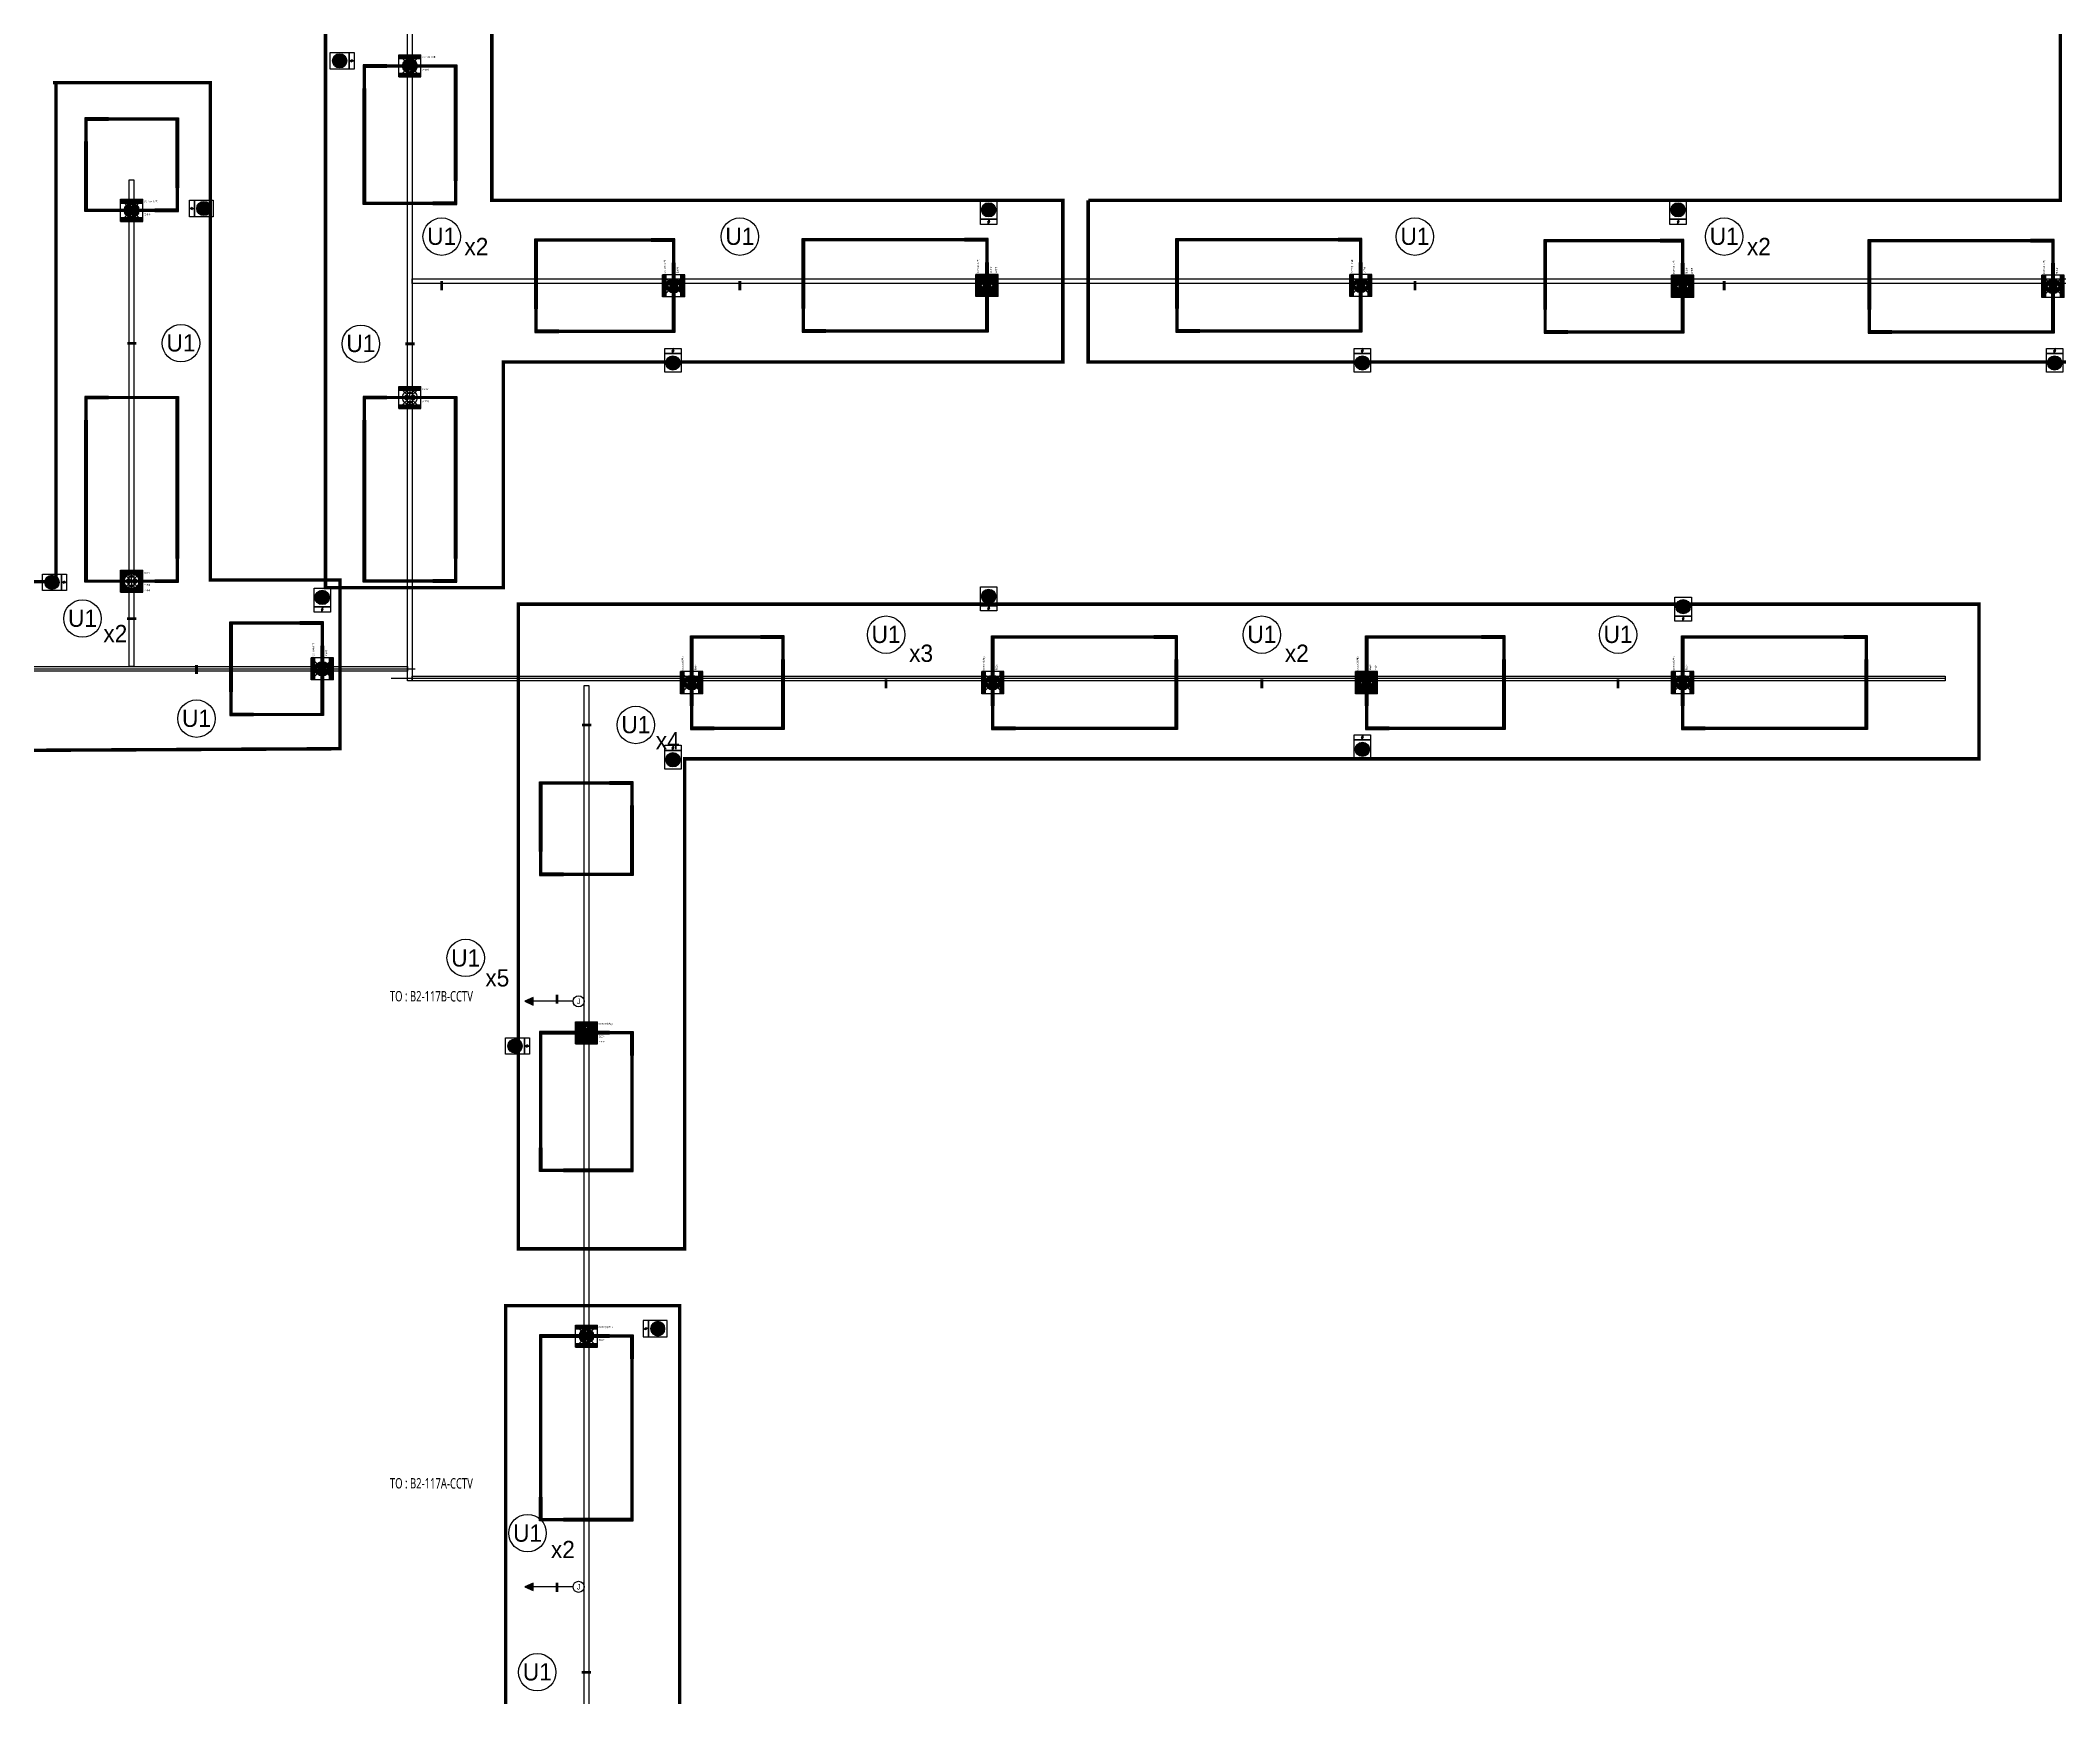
# Model space of a CAD drawing. Header units: millimetres. Extents: x 836025 to 1108898, y 78775 to 372820.
# Drawn here: x 947864 to 1035373, y 227966 to 299791 of the extents above; entities that cross this region are included whole.
import ezdxf
from ezdxf.enums import TextEntityAlignment as Align

# ---------------------------------------------------------------- set-up
doc = ezdxf.new("R2010")
doc.units = ezdxf.units.MM
doc.header["$LTSCALE"] = 250
for name, pattern in [('CENTER', [2, 1.25, -0.25, 0.25, -0.25]), ('LINE1', [3, 2.5, -0.5]), ('지하층_기둥$1$CEN', [62, 60, -1, 0, -1])]:
    doc.linetypes.add(name, pattern=pattern)
for name, color, linetype in [('25.05.07(전등 및 멀티 수정)', 8, 'Continuous'), ('A-CEN', 1, '지하층_기둥$1$CEN'), ('HA-CCTV', 2, 'Continuous'), ('HA-스피커 반경', 7, 'LINE1'), ('HA-조명기구', 7, 'Continuous'), ('HA-통합모듈', 7, 'Continuous'), ('LU-UTP wire', 3, 'Continuous'), ('LU-UTP 방향', 1, 'Continuous'), ('LU-UTP케이블', 1, 'Continuous'), ('LU-광케이블', 1, 'Continuous'), ('LU-귀로 방향', 3, 'Continuous'), ('LU-귀로Text', 3, 'Continuous'), ('LU-무선비상벨', 1, 'Continuous'), ('LU-정션박스', 3, 'Continuous'), ('라인구분', 7, 'CENTER'), ('전등레이스웨이', 1, 'Continuous')]:
    doc.layers.add(name, color=color, linetype=linetype)
doc.layers.add('HA-지시선', color=8, linetype='Continuous', plot=False)
doc.layers.get('HA-스피커 반경').off()
doc.styles.add('MtX_굴림', font='Gulim.ttf')
doc.styles.add('N', font='Gulim.ttf')
doc.styles.add('돋움', font='Dotum.ttf')
doc.styles.add('맑은고딕', font='malgun.ttf')

# ---------------------------------------------------------------- blocks, each defined once
blk = doc.blocks.new('HA-무선비상벨')
at = {"layer": 'LU-무선비상벨'}
h = blk.add_hatch(color=1, dxfattribs=at)
h.dxf.hatch_style = 1
h.paths.add_polyline_path([(308.9794335750189, 0, 1), (-308.9794335750189, 0, 1)])
h = blk.add_hatch(color=1, dxfattribs=at)
h.dxf.hatch_style = 1
h.paths.add_polyline_path([(1.999784326762886, 530.6725322011916), (33.47947340675456, 632.1612430352542), (-46.46824492044105, 509.4334629292716), (-2.352587077621137, 509.4334629292716), (-33.83227615774377, 407.9447520952379), (46.1154421695828, 530.6725322011916)])
at = {"layer": 'LU-무선비상벨', "color": 1}
for p, q in [((33.47947340675455, 632.1612430352542), (-46.46824492044106, 509.4334629292716)), ((-46.46824492044106, 509.4334629292716), (46.11544216958281, 530.6725322011916)), ((-2.352587077621137, 509.4334629292716), (-46.46824492044106, 509.4334629292716)), ((-33.83227615774377, 407.944752095238), (46.11544216958281, 530.6725322011916)), ((-33.83227615774377, 407.944752095238), (-2.352587077621137, 509.4334629292716)), ((33.47947340675455, 632.1612430352542), (1.999784326762892, 530.6725322011916)), ((46.11544216958281, 530.6725322011916), (1.999784326762892, 530.6725322011916))]:
    blk.add_line(p, q, dxfattribs=at)
for points in [[(355.6157781801762, 407.6528465332053), (-354.3157665533217, 407.6529719373793), (-354.3539199007577, 631.2859025613245), (355.6157781798538, 631.2859025616489)], [(-354.3157665533217, 407.6529719373793), (355.6157781801761, 407.6528465332053), (355.5931681059334, -407.6529719373284), (-354.3538811140129, -407.652971937314)]]:
    blk.add_lwpolyline(points, close=True, dxfattribs=at)
blk.add_circle((0, 0), 308.9794335750189, dxfattribs=at)
blk = doc.blocks.new('HA-조명기구(코너1000)')
at = {"layer": 'HA-조명기구'}
h = blk.add_hatch(color=81, dxfattribs=at)
h.dxf.hatch_style = 1
h.paths.add_polyline_path([(-995, -35), (-35, -35), (-35, -995), (-5, -995), (-5, -5), (-995, -5)])
at = {"layer": 'HA-조명기구', "color": 81}
blk.add_lwpolyline([(-1000, 0), (-1000, -40), (-40, -40), (-40, -1000), (0, -1000), (0, 0), (-1000, 0)], dxfattribs=at)
at = {"layer": 'HA-조명기구', "color": 3}
blk.add_lwpolyline([(-995, -5), (-995, -35), (-35, -35), (-35, -995), (-5, -995), (-5, -5)], close=True, dxfattribs=at)
at = {"layer": 'HA-지시선'}
for p, q in [((-40, -40), (0, 0)), ((-20, -20), (-1000, -20)), ((-20, -20), (-20, -1000))]:
    blk.add_line(p, q, dxfattribs=at)
at = {"layer": 'HA-지시선', "color": 30}
blk.add_lwpolyline([(-1000, 30), (-1000, -70), (-70, -70), (-70, -1000), (30, -1000), (30, 30)], close=True, dxfattribs=at)
blk = doc.blocks.new('HA-조명기구(직2000)')
at = {"layer": 'HA-조명기구'}
h = blk.add_hatch(color=81, dxfattribs=at)
h.dxf.hatch_style = 1
h.paths.add_polyline_path([(5, -1995), (35, -1995), (35, -5.000000000000227), (5, -5.000000000000227)])
h = blk.add_hatch(color=81, dxfattribs=at)
h.dxf.hatch_style = 1
h.paths.add_polyline_path([(5, -1995), (35, -1995), (35, -5.000000000000227), (5, -5.000000000000227)])
at = {"layer": 'HA-조명기구', "color": 81}
blk.add_lwpolyline([(0, -2.274e-13), (40, -2.274e-13), (40, -2000), (0, -2000), (0, 0)], dxfattribs=at)
blk.add_lwpolyline([(5, -5.000000000000227), (35, -5.000000000000227), (35, -1995), (5, -1995)], close=True, dxfattribs=at)
at = {"layer": 'HA-지시선'}
blk.add_line((20, -2.274e-13), (20, -2000), dxfattribs=at)
at = {"layer": 'HA-지시선', "color": 4}
blk.add_lwpolyline([(-30, -2.274e-13), (70, -2.274e-13), (70, -2000), (-30, -2000)], close=True, dxfattribs=at)
blk = doc.blocks.new('HA-통합모듈-만공차')
at = {"layer": 'HA-통합모듈'}
h = blk.add_hatch(color=81, dxfattribs=at)
h.dxf.hatch_style = 1
h.paths.add_polyline_path([(-480, 348.9990561063168), (480, 348.9990561063168), (480, 480), (-480, 480)])
h.paths.add_polyline_path([(-480, -480), (480, -480), (480, -348.9990561063168), (-480, -348.9990561063168)])
at = {"layer": 'HA-지시선', "color": 5}
for p, q in [((-480, -480), (-480, 480)), ((-480, 480), (480, 480)), ((-480, 317.0019287569449), (480, 317.0019287569449)), ((480, -480), (480, 480)), ((-480, -317.0019287569449), (480, -317.0019287569449)), ((-480, -480), (480, -480))]:
    blk.add_line(p, q, dxfattribs=at)
at = {"layer": 'HA-지시선', "color": 251, "true_color": 0x636466}
for p, q in [((-480, 480), (480, -480)), ((-480, -480), (480, 480))]:
    blk.add_line(p, q, dxfattribs=at)
at = {"layer": 'HA-지시선', "color": 5}
blk.add_circle((0, 0), 317.0019287569449, dxfattribs=at)
at = {"layer": 'HA-통합모듈', "color": 5}
for p, q in [((-480, 348.9990561063168), (480, 348.9990561063168)), ((-480, -348.9990561063168), (480, -348.9990561063168))]:
    blk.add_line(p, q, dxfattribs=at)
at = {"layer": 'HA-지시선', "color": 7, "style": 'MtX_굴림'}
blk.add_text('만공차', height=70, dxfattribs=at).set_placement((542.0131572677392, -205.1311444948221))
blk = doc.blocks.new('HA-통합모듈-CCTV(비상벨연동)')
at = {"layer": 'HA-통합모듈'}
h = blk.add_hatch(color=10, dxfattribs=at)
h.dxf.hatch_style = 1
h.paths.add_polyline_path([(317.0019287569449, 0, 0.9999999999999998), (-317.0019287569449, 3.88e-14, 0.9999999999999998)])
h.paths.add_polyline_path([(-270, 0), (-170, -100), (-170, 0), (0, 0), (0, -170), (-100, -170), (0, -270), (100, -170), (0, -170), (0, 0), (170, 0), (170, -100), (270, 0), (170, 100), (170, 0), (0, 0), (0, 170), (100, 170), (-2.488462221110239, 267.5115377788898), (-99.99999999999996, 170), (0, 170), (0, 0), (-170, 0), (-170, 100)], flags=16)
at = {"layer": 'HA-지시선', "color": 251, "true_color": 0x636466}
for p, q in [((-480, 480), (480, -480)), ((-480, -480), (480, 480))]:
    blk.add_line(p, q, dxfattribs=at)
at = {"layer": 'HA-통합모듈', "color": 5}
for p, q in [((-480, -480), (-480, 480)), ((-480, 480), (480, 480)), ((-480, 348.9990561063168), (480, 348.9990561063168)), ((-480, 317.0019287569449), (480, 317.0019287569449)), ((-170, 100), (-270, 0)), ((-270, 0), (-170, -100)), ((-170, 100), (-170, -100)), ((0, 0), (-170, 0)), ((-100, 170), (-2.488462221110239, 267.5115377788898)), ((100, 170), (-100, 170)), ((-2.488462221110239, 267.5115377788898), (100, 170)), ((0, 0), (0, 170)), ((0, 0), (0, -170)), ((0, 0), (170, 0)), ((170, -100), (170, 100)), ((170, 100), (270, 0)), ((270, 0), (170, -100)), ((480, -480), (480, 480)), ((-480, -317.0019287569449), (480, -317.0019287569449)), ((-480, -348.9990561063168), (480, -348.9990561063168)), ((-480, -480), (480, -480)), ((-100, -170), (100, -170)), ((0, -270), (-100, -170)), ((100, -170), (0, -270))]:
    blk.add_line(p, q, dxfattribs=at)
blk.add_circle((0, 0), 317.0019287569449, dxfattribs=at)
at = {"layer": 'HA-통합모듈', "style": '돋움'}
blk.add_text('CCTV(비상벨)', height=70, dxfattribs=at).set_placement((529.5775864368698, 349.81515813822))
blk = doc.blocks.new('HA-통합모듈-CCTV')
h = blk.add_hatch(color=81)
h.dxf.hatch_style = 1
h.paths.add_polyline_path([(-270, 0), (-170, 100), (-170, -100)])
h.paths.add_polyline_path([(-99.99999999999996, 170), (100, 170), (-2.488462221110239, 267.5115377788898)])
h.paths.add_polyline_path([(170, -100), (270, 0), (170, 100)])
h.paths.add_polyline_path([(-100, -170), (100, -170), (0, -270)])
at = {"layer": 'HA-지시선', "color": 251, "true_color": 0x636466}
for p, q in [((-480, 480), (480, -480)), ((-480, -480), (480, 480))]:
    blk.add_line(p, q, dxfattribs=at)
at = {"layer": 'HA-통합모듈', "color": 5}
for p, q in [((-480, -480), (-480, 480)), ((-480, 480), (480, 480)), ((-480, 348.9990561063168), (480, 348.9990561063168)), ((-170, 100), (-270, 0)), ((-270, 0), (-170, -100)), ((-170, 100), (-170, -100)), ((0, 0), (-170, 0)), ((-100, 170), (-2.488462221110239, 267.5115377788898)), ((100, 170), (-100, 170)), ((-2.488462221110239, 267.5115377788898), (100, 170)), ((0, 0), (0, 170)), ((0, 0), (0, -170)), ((0, 0), (170, 0)), ((170, -100), (170, 100)), ((170, 100), (270, 0)), ((270, 0), (170, -100)), ((480, -480), (480, 480)), ((-480, -348.9990561063168), (480, -348.9990561063168)), ((-480, -480), (480, -480)), ((-100, -170), (100, -170)), ((0, -270), (-100, -170)), ((100, -170), (0, -270))]:
    blk.add_line(p, q, dxfattribs=at)
blk.add_circle((0, 0), 317.0019287569449, dxfattribs=at)
at = {"layer": 'HA-통합모듈', "color": 7, "style": '돋움'}
blk.add_text('CCTV', height=70, dxfattribs=at).set_placement((536.1448021283567, 329.5737399110743))
blk = doc.blocks.new('HA-통합모듈-스피커')
at = {"layer": 'HA-통합모듈'}
h = blk.add_hatch(color=210, dxfattribs=at)
h.dxf.hatch_style = 1
h.paths.add_polyline_path([(-480, -317.0019287569449), (-480, 317.0019287569449), (1.94e-14, 317.0019287569449, 0.9999999999999998), (0, -317.0019287569449)])
h.paths.add_polyline_path([(-5.82e-14, -317.0019287569449, 0.9999999999999998), (0, 317.0019287569449), (480, 317.0019287569449), (479.9999999999998, -317.0019287569449)])
at = {"layer": 'HA-지시선', "color": 5}
for p, q in [((-480, -480), (-480, 480)), ((-480, 480), (480, 480)), ((-480, 348.9990561063168), (480, 348.9990561063168)), ((-480, 317.0019287569449), (480, 317.0019287569449)), ((479.9999999999998, -480), (480, 480)), ((-480, -317.0019287569449), (480, -317.0019287569449)), ((-480, -348.9990561063168), (480, -348.9990561063168)), ((-480, -480), (479.9999999999998, -480))]:
    blk.add_line(p, q, dxfattribs=at)
at = {"layer": 'HA-지시선', "color": 251, "true_color": 0x636466}
for p, q in [((-480, 480), (479.9999999999998, -480)), ((-480, -480), (480, 480))]:
    blk.add_line(p, q, dxfattribs=at)
at = {"layer": 'HA-지시선', "color": 5}
blk.add_circle((0, 0), 317.0019287569449, dxfattribs=at)
at = {"layer": 'HA-조명기구', "style": '돋움'}
blk.add_text('스피커', height=70, dxfattribs=at).set_placement((538.0066568639799, -434.0662972018639))
blk = doc.blocks.new('zw$9B82')
at = {"layer": 'HA-스피커 반경', "color": 6}
blk.add_blockref('HA-통합모듈-스피커', (0, 0), dxfattribs=at)
blk = doc.blocks.new('LU-Jumper')
at = {"layer": 'LU-정션박스', "color": 2}
blk.add_circle((0, 0), 0.5, dxfattribs=at)
blk.add_circle((0, 0), 0.5, dxfattribs=at)
at = {"layer": 'LU-정션박스', "color": 1, "style": 'N'}
blk.add_text('J', height=0.5, dxfattribs=at).set_placement((0, 0), align=Align.MIDDLE)
blk = doc.blocks.new('LU-귀로방향')
at = {"layer": 'LU-귀로 방향', "color": 2}
blk.add_lwpolyline([(0.7954277986427769, -0.35), (0.7954277986427769, 0.35), (0, 0)], close=True, dxfattribs=at)
at = {"layer": 'LU-귀로 방향', "color": 10}
blk.add_solid([(0.0280588365450967, 9.31323e-11), (0.7837152452557348, 0.3325000000931322), (0.7837152452557348, -0.3324999999068678)], dxfattribs=at)

msp = doc.modelspace()

# ---------------------------------------------------------------- linework, layer by layer
at = {"layer": '25.05.07(전등 및 멀티 수정)'}
for p, q in [((919434.8801908168, 272554.9764986932), (964099.8076847409, 272554.9764986932)), ((1030414.481916189, 272130.4645914005, -1.34833792e-08), (963065.6869962225, 272130.4645914005, -1.34833792e-08))]:
    msp.add_line(p, q, dxfattribs=at)
at = {"layer": 'LU-UTP wire'}
for p, q in [((970947.3893331161, 258143.6793277611, -2.6966716e-08), (968854.040816663, 258143.8335913753, -2.6966716e-08)), ((970947.3893331161, 232767.478529951, -2.6966716e-08), (968854.040816663, 232767.6327935652, -2.6966716e-08))]:
    msp.add_line(p, q, dxfattribs=at)
at = {"layer": 'LU-UTP 방향'}
for points, elevation in [([(971187.7418628728, 258383.3262794213, 0, 0, 0), (971187.7418628728, 258383.3262794213, 0, 0, 0), (971187.7418628728, 259195.7439727197, 119.9999999999999, 0, 0), (971187.7418628728, 259595.7439727271, 0, 0, 0)], -2.69666947e-08), ([(971457.4952664712, 257903.3267980041, 0, 0, 0), (971457.4952664712, 257903.3267980041, 0, 0, 0), (971457.4952664712, 257090.9091047058, 119.9999999999999, 0, 0), (971457.4952664712, 256690.9091046984, 0, 0, 0)], 1.016699557e-07), ([(971187.7418628728, 232527.126000194, 0, 0, 0), (971187.7418628728, 232527.126000194, 0, 0, 0), (971187.7418628728, 231714.7083068957, 119.9999999999999, 0, 0), (971187.7418628728, 231314.7083068883, 0, 0, 0)], -2.69666947e-08)]:
    msp.add_lwpolyline(points, format="xyseb", dxfattribs=dict(at, elevation=elevation))
at = {"layer": 'LU-UTP케이블', "color": 1}
for centre in [(965254.8605336249, 291286.0296694895, 1.016699659e-07), (978178.0701692664, 291286.0296694895, 1.016699659e-07), (1007432.57068584, 291286.0296694895, 1.016699659e-07), (1020835.166678833, 291286.0296694895, 1.016699659e-07), (953957.3839553334, 286665.8630730629, 1.016699659e-07), (961752.3132869379, 286640.8817491164, 1.016699659e-07), (949688.3992150818, 274731.732631092, 1.016699344e-07), (984514.7939889729, 274032.3772945325, 1.016699659e-07), (1000798.531314148, 274032.3772945325, 1.016699659e-07), (1016236.944877464, 274032.3772945334, 1.016699659e-07), (954628.6723545566, 270395.9568874596, 6.12198707e-08), (973669.5207977394, 270121.0833579186), (966296.4150397389, 260024.0151160174, -2.69666845e-08), (968976.7705996718, 235095.3484954356, -2.69666845e-08), (969397.356136603, 229066.222228318, -2.69666633e-08)]:
    msp.add_circle(centre, 811.2480177318008, dxfattribs=at)
at = {"layer": 'LU-광케이블', "color": 1}
for points, elevation in [([(965254.8605336249, 290474.7816517565, 0, 0, 0), (965254.8605336249, 289356.971494897, 120, 120, 0), (965254.8605336249, 288956.9714948971, 0, 0, 0)], 1.016699344e-07), ([(978178.0701692664, 290474.7816517565, 0, 0, 0), (978178.0701692664, 289356.971494897, 120, 120, 0), (978178.0701692664, 288956.9714948971, 0, 0, 0)], 1.016699344e-07), ([(1007432.57068584, 290474.7816517565, 0, 0, 0), (1007432.57068584, 289356.971494897, 120, 120, 0), (1007432.57068584, 288956.9714948971, 0, 0, 0)], 1.016699344e-07), ([(1020835.166678833, 290474.7816517565, 0, 0, 0), (1020835.166678833, 289356.971494897, 120, 120, 0), (1020835.166678833, 288956.9714948971, 0, 0, 0)], 1.016699344e-07), ([(953146.1359376014, 286665.8630730638, 0, 0, 0), (952028.3257807419, 286665.8630730638, 120, 120, 0), (951628.3257807419, 286665.8630730638, 0, 0, 0)], 1.016699344e-07), ([(962563.5613046698, 286640.8817491173, 0, 0, 0), (963681.3714615293, 286640.8817491173, 120, 120, 0), (964081.3714615294, 286640.8817491173, 0, 0, 0)], 1.016699344e-07), ([(950499.6472328136, 274731.732631092, 0, 0, 0), (951617.4573896732, 274731.732631092, 120, 120, 0), (952017.4573896733, 274731.732631092, 0, 0, 0)], 1.016699344e-07), ([(984514.7939889766, 273221.1292767991, 0, 0, 0), (984514.7939889766, 272103.3191199396, 120, 120, 0), (984514.7939889766, 271703.3191199396, 0, 0, 0)], 1.016699344e-07), ([(1000798.531314152, 273221.1292767991, 0, 0, 0), (1000798.531314152, 272103.3191199396, 120, 120, 0), (1000798.531314152, 271703.3191199396, 0, 0, 0)], 1.016699344e-07), ([(1016236.944877468, 273221.1292768, 0, 0, 0), (1016236.944877468, 272103.3191199405, 120, 120, 0), (1016236.944877468, 271703.3191199405, 0, 0, 0)], 1.016699344e-07), ([(954628.6723545566, 271207.2049051924, 0, 0, 0), (954628.6723545566, 272325.0150620519, 120, 120, 0), (954628.6723545566, 272725.0150620518, 0, 0, 0)], 6.12198392e-08), ([(967107.663057471, 260024.0151160174, 0, 0, 0), (970253.7036460286, 260024.0151160174, 0, 0, 0), (970253.7036460286, 258436.821429177, 120, 120, 0), (970253.7036460286, 258036.821429177, 0, 0, 0)], -2.6966716e-08), ([(969788.0186174037, 234982.9127744698, 0, 0, 0), (970253.7036460286, 234982.9127744698, 0, 0, 0), (970253.7036460286, 232948.1849104011, 120, 120, 0), (970253.7036460286, 232548.1849104011, 0, 0, 0)], -2.6966716e-08), ([(970208.6041543365, 229066.2222283217, 0, 0, 0), (971326.414311196, 229066.2222283217, 120, 120, 0), (971726.414311196, 229066.2222283217, 0, 0, 0)], -2.69666947e-08)]:
    msp.add_lwpolyline(points, format="xyseb", dxfattribs=dict(at, elevation=elevation))
msp.add_lwpolyline([(972858.2727800038, 270121.0833579225, 0, 0, 0), (971740.4626231442, 270121.0833579225, 120, 120, 0), (971340.4626231442, 270121.0833579225, 0, 0, 0)], format="xyseb", dxfattribs=at)
at = {"layer": '라인구분', "color": 3, "ltscale": 3.5, "const_width": 150, "elevation": 1.151533137e-07}
msp.add_lwpolyline([(960220.5140537804, 276071.6593740369), (967927.6354109393, 276071.6593740369), (967927.6354109459, 285854.9764986981), (992175.8765911628, 285854.9764986944), (992175.8765911628, 292854.9764986982), (967427.635410972, 292854.9713985363), (967427.635410972, 313454.9713985347), (987639.939899045, 313454.9764986956), (987639.939899045, 319954.9764986981), (960220.5140537804, 319954.9764986981)], close=True, dxfattribs=at)
at = {"layer": '라인구분', "color": 1, "ltscale": 3.5, "const_width": 150, "elevation": 1.016699557e-07}
msp.add_lwpolyline([(993274.2340119467, 292854.9764986982), (993274.2340119467, 285854.9764986944), (1068796.55014833, 285854.9764986944), (1068796.55014833, 292854.9713985363), (1043507.635410987, 292854.9713985362), (1043507.635410987, 314029.8152741847), (1035407.635410972, 314029.8152741847), (1035407.635410972, 292854.9713985363), (993274.2340119467, 292854.9713985363)], dxfattribs=at)
at = {"layer": '라인구분', "color": 2, "ltscale": 3.5, "const_width": 150, "elevation": 1.016699557e-07}
msp.add_lwpolyline([(948537.1466485057, 297954.9764986944), (948537.1466485057, 276332.3851129613), (938025.9188747166, 276332.3851129613), (938025.9188747166, 297451.2521578214), (931889.8564895821, 297451.2521578214), (931889.8564895821, 276257.367657427), (921504.4929760848, 276257.367657427), (921504.4929760848, 298402.7923078537), (914615.0051723472, 298402.7923078537), (914615.0051723472, 243509.6987501465), (921703.5679713939, 243509.6987501465), (921703.5679713939, 268890.5794566938), (931485.3118534012, 268940.679962026), (931485.3118534012, 243870.6219927436), (938100.3302586888, 243870.6219927436), (938100.3302586888, 268974.5610131847), (960847.153722994, 269091.0665528936), (960847.153722994, 276406.1272603544), (955227.6354109421, 276406.1272603544), (955227.6354109421, 297954.9764986944), (948407.6354109423, 297954.9764986944)], dxfattribs=at)
at = {"layer": '라인구분', "color": 4, "ltscale": 3.5, "const_width": 150}
msp.add_lwpolyline([(975783.517463239, 247416.9344867483), (968577.5825686613, 247416.9344867483), (968577.5825686613, 275354.976498694), (1031875.121237781, 275354.976498694), (1031875.121237781, 268654.9764987089), (975783.517463239, 268654.9764987051)], close=True, dxfattribs=at)
at = {"layer": '라인구분', "color": 4, "ltscale": 3.5, "const_width": 150, "elevation": 1.016699557e-07}
msp.add_lwpolyline([(975567.6354109572, 244955.7054538513), (968027.6354109645, 244955.7054538513), (968027.6354109645, 218466.4742017124), (975567.6354109572, 218466.4742017124)], close=True, dxfattribs=at)
at = {"layer": '전등레이스웨이', "elevation": -1.34833792e-08}
for points in [[(963977.8820074276, 316604.7299022591), (963977.8820074091, 272029.7248020923), (963777.388814539, 272029.7248020923), (963777.3888145573, 316604.7299022591)], [(951917.8820063212, 293745.4995549461), (951917.8820063212, 272655.2230951283), (951717.3888134509, 272655.2230951283), (951717.3888134509, 293745.4995549461)], [(963977.8820074461, 289455.2179949634), (1071207.388814568, 289455.2179949634), (1071207.388814568, 289254.7248020933), (963977.8820074461, 289254.7248020933)], [(918107.8819878623, 272655.2230951283), (963777.3888145573, 272655.2230951283), (963777.3888145573, 272454.7299022582), (918107.8819878623, 272454.7299022582)], [(963977.8820074276, 272230.7111878356), (1030414.481916189, 272230.7111878356), (1030414.481916189, 272030.2179949654), (963977.8820074276, 272030.2179949654)], [(971627.6354109684, 271829.7248020952), (971627.6354109684, 214254.7299043962), (971427.1422180983, 214254.7299043962), (971427.1422180983, 271829.7248020952)]]:
    msp.add_lwpolyline(points, close=True, dxfattribs=at)

# ---------------------------------------------------------------- block references
at = {"layer": 'A-CEN', "rotation": 89.99999999999999}
for p in [(988888.670943264, 289170.2159751617, 1.016699557e-07), (1019038.672963082, 289129.7248031842, 1.016699557e-07), (1005337.63541102, 271955.2230940357, 1.016699344e-07)]:
    msp.add_blockref('zw$9B82', p, dxfattribs=at)
at = {"layer": 'A-CEN'}
for p in [(951817.6354110019, 276353.1163145101, 1.016699344e-07), (971527.3888047432, 256780.4880213849, -1.6079839175e-06)]:
    msp.add_blockref('zw$9B82', p, dxfattribs=at)
at = {"layer": 'HA-CCTV', "color": 3}
for name, p in [('HA-통합모듈-CCTV(비상벨연동)', (963877.3888145649, 298684.971398533, 1.016699557e-07)), ('HA-통합모듈-CCTV(비상벨연동)', (951816.5978687182, 292425.4501690365, 1.016699344e-07)), ('HA-통합모듈-CCTV', (963877.3888156563, 284313.1163123418, 1.016699344e-07)), ('HA-통합모듈-CCTV', (951817.6354110019, 276353.116312342, 1.016699344e-07)), ('HA-통합모듈-CCTV(비상벨연동)', (971527.3888112587, 256780.4880202934, -1.6079839175e-06)), ('HA-통합모듈-CCTV(비상벨연동)', (971527.3888112587, 243634.9713996252, -2.69666947e-08))]:
    msp.add_blockref(name, p, dxfattribs=at)
for p, rotation in [((975307.4908865654, 289155.2179960579, 1.016699344e-07), 90.00000000000024), ((988888.670943264, 289170.2159751617, 1.016699557e-07), 90.0000000000004), ((1005087.635410972, 289170.2179960575, 1.016699557e-07), 90.0000000000004), ((1019037.635410987, 289129.7248031843, 1.016699557e-07), 90.0000000000004), ((1035087.635410972, 289130.2179960545, 1.016699557e-07), 90.0000000000004), ((960080.8152990408, 272554.7299033462, 1.016699344e-07), 90.00000000000007), ((976087.6354120524, 271955.223096219, 1.016699344e-07), 90.00000000000007), ((989137.6354099103, 271955.223096219, 1.016699344e-07), 90.00000000000014), ((1005337.63541102, 271955.2230951274, 1.016699344e-07), 90.00000000000014), ((1019037.635408878, 271955.2230951274, 1.016699344e-07), 90.00000000000014)]:
    msp.add_blockref('HA-통합모듈-CCTV(비상벨연동)', p, dxfattribs=dict(at, rotation=rotation))
at = {"layer": 'HA-조명기구', "color": 3}
for name, p, rotation in [('HA-조명기구(코너1000)', (961877.3888145648, 298704.971398533, 1.016699557e-07), 89.99999999999999), ('HA-조명기구(직2000)', (962877.388814565, 298664.971398533, 1.016699557e-07), 89.99999999999999), ('HA-조명기구(코너1000)', (949817.6354109906, 296404.4126223904, 1.016699344e-07), 90), ('HA-조명기구(직2000)', (952817.6354109907, 296404.4126223904, 1.016699344e-07), 270), ('HA-조명기구(직2000)', (949857.6354109904, 293404.4126223903, 1.016699344e-07), 180), ('HA-조명기구(직2000)', (953817.6354109904, 293404.4126223903, 1.016699344e-07), 180), ('HA-조명기구(코너1000)', (953817.6354109904, 292404.4126223904, 1.016699344e-07), 270), ('HA-조명기구(코너1000)', (965877.3888145649, 292704.971398533, 1.016699557e-07), 270), ('HA-조명기구(직2000)', (952817.6354109907, 292444.4126223903, 1.016699344e-07), 270), ('HA-조명기구(직2000)', (962877.388814565, 292704.971398533, 1.016699557e-07), 89.99999999999999), ('HA-조명기구(직2000)', (970327.4908865653, 291115.2179949663, 1.016699344e-07), 89.99999999999999), ('HA-조명기구(직2000)', (972327.4908865654, 291115.2179949663, 1.016699344e-07), 89.99999999999999), ('HA-조명기구(직2000)', (981907.635410972, 291130.2179949659, 1.016699557e-07), 89.99999999999999), ('HA-조명기구(직2000)', (983907.635410972, 291130.2179949659, 1.016699557e-07), 89.99999999999999), ('HA-조명기구(직2000)', (985907.635410972, 291130.2179949659, 1.016699557e-07), 89.99999999999999), ('HA-조명기구(직2000)', (998107.635410972, 291130.2179949659, 1.016699557e-07), 89.99999999999999), ('HA-조명기구(직2000)', (1000107.635410972, 291130.2179949659, 1.016699557e-07), 89.99999999999999), ('HA-조명기구(직2000)', (1002107.635410972, 291130.2179949659, 1.016699557e-07), 89.99999999999999), ('HA-조명기구(직2000)', (1014057.635410987, 291089.7248020927, 1.016699557e-07), 89.99999999999999), ('HA-조명기구(직2000)', (1016057.635410987, 291089.7248020927, 1.016699557e-07), 89.99999999999999), ('HA-조명기구(직2000)', (1028107.635410972, 291090.2179949628, 1.016699557e-07), 89.99999999999999), ('HA-조명기구(직2000)', (1030107.635410972, 291090.2179949628, 1.016699557e-07), 89.99999999999999), ('HA-조명기구(직2000)', (1032107.635410972, 291090.2179949628, 1.016699557e-07), 89.99999999999999), ('HA-조명기구(직2000)', (969367.4908865654, 288155.2179949663, 1.016699344e-07), 180), ('HA-통합모듈-만공차', (975307.4908865654, 289155.2179949664, 1.016699344e-07), 90.00000000000024), ('HA-조명기구(직2000)', (975327.4908865654, 288155.2179949663, 1.016699344e-07), 180), ('HA-조명기구(직2000)', (980947.6354109719, 288170.2179949659, 1.016699557e-07), 180), ('HA-통합모듈-만공차', (988888.670943264, 289170.2159751617, 1.016699557e-07), 90.0000000000004), ('HA-조명기구(직2000)', (988907.635410972, 288170.2179949659, 1.016699557e-07), 180), ('HA-조명기구(직2000)', (997147.635410972, 288170.2179949659, 1.016699557e-07), 180), ('HA-통합모듈-만공차', (1005087.635410972, 289170.217994966, 1.016699557e-07), 90.0000000000004), ('HA-조명기구(직2000)', (1005107.635410972, 288170.2179949659, 1.016699557e-07), 180), ('HA-조명기구(직2000)', (1013097.635410987, 288129.7248020926, 1.016699557e-07), 180), ('HA-통합모듈-만공차', (1019037.635410987, 289129.7248020928, 1.016699557e-07), 90.0000000000004), ('HA-조명기구(직2000)', (1019057.635410987, 288129.7248020926, 1.016699557e-07), 180), ('HA-조명기구(직2000)', (1027147.635410972, 288130.2179949628, 1.016699557e-07), 180), ('HA-통합모듈-만공차', (1035087.635410972, 289130.217994963, 1.016699557e-07), 90.0000000000004), ('HA-조명기구(직2000)', (1035107.635410972, 288130.2179949628, 1.016699557e-07), 180), ('HA-조명기구(코너1000)', (969327.4908865653, 287155.2179949663, 1.016699344e-07), 180), ('HA-조명기구(코너1000)', (980907.635410972, 287170.2179949659, 1.016699557e-07), 180), ('HA-조명기구(코너1000)', (997107.6354109719, 287170.2179949659, 1.016699557e-07), 180), ('HA-조명기구(코너1000)', (1013057.635410987, 287129.7248020927, 1.016699557e-07), 180), ('HA-조명기구(코너1000)', (1027107.635410972, 287130.2179949628, 1.016699557e-07), 180), ('HA-조명기구(직2000)', (970327.4908865653, 287155.2179949663, 1.016699344e-07), 89.99999999999999), ('HA-조명기구(직2000)', (972327.4908865654, 287155.2179949663, 1.016699344e-07), 89.99999999999999), ('HA-조명기구(직2000)', (981907.635410972, 287170.2179949659, 1.016699557e-07), 89.99999999999999), ('HA-조명기구(직2000)', (983907.635410972, 287170.2179949659, 1.016699557e-07), 89.99999999999999), ('HA-조명기구(직2000)', (985907.635410972, 287170.2179949659, 1.016699557e-07), 89.99999999999999), ('HA-조명기구(직2000)', (998107.635410972, 287170.2179949659, 1.016699557e-07), 89.99999999999999), ('HA-조명기구(직2000)', (1000107.635410972, 287170.2179949659, 1.016699557e-07), 89.99999999999999), ('HA-조명기구(직2000)', (1002107.635410972, 287170.2179949659, 1.016699557e-07), 89.99999999999999), ('HA-조명기구(직2000)', (1014057.635410987, 287129.7248020927, 1.016699557e-07), 89.99999999999999), ('HA-조명기구(직2000)', (1016057.635410987, 287129.7248020927, 1.016699557e-07), 89.99999999999999), ('HA-조명기구(직2000)', (1028107.635410972, 287130.2179949628, 1.016699557e-07), 89.99999999999999), ('HA-조명기구(직2000)', (1030107.635410972, 287130.2179949628, 1.016699557e-07), 89.99999999999999), ('HA-조명기구(직2000)', (1032107.635410972, 287130.2179949628, 1.016699557e-07), 89.99999999999999), ('HA-조명기구(코너1000)', (949817.6354109906, 284333.1163134261, 1.016699344e-07), 90), ('HA-조명기구(직2000)', (952817.6354109907, 284333.1163134261, 1.016699344e-07), 270), ('HA-조명기구(코너1000)', (961877.3888145724, 284333.1163134259, 1.016699344e-07), 89.99999999999999), ('HA-조명기구(직2000)', (962877.3888145722, 284293.1163134259, 1.016699344e-07), 89.99999999999999), ('HA-조명기구(직2000)', (949857.6354109904, 281333.1163134261, 1.016699344e-07), 180), ('HA-조명기구(직2000)', (953817.6354109904, 281333.1163134261, 1.016699344e-07), 180), ('HA-조명기구(직2000)', (949857.6354109904, 279333.1163134261, 1.016699344e-07), 180), ('HA-조명기구(직2000)', (953817.6354109904, 279333.1163134261, 1.016699344e-07), 180), ('HA-조명기구(직2000)', (949857.6354109904, 277333.116313426, 1.016699344e-07), 180), ('HA-조명기구(직2000)', (953817.6354109904, 277333.116313426, 1.016699344e-07), 180), ('HA-조명기구(코너1000)', (953817.6354109904, 276333.1163134261, 1.016699344e-07), 270), ('HA-조명기구(코너1000)', (965877.3888145724, 276338.1163134259, 1.016699344e-07), 270), ('HA-조명기구(직2000)', (952817.6354109907, 276373.1163134261, 1.016699344e-07), 270), ('HA-조명기구(직2000)', (962877.3888145722, 276338.1163134259, 1.016699344e-07), 89.99999999999999), ('HA-조명기구(직2000)', (957100.8152990406, 274514.7299022546, 1.016699344e-07), 89.99999999999999), ('HA-조명기구(직2000)', (977067.6354109609, 273915.223096219, 1.016699344e-07), 89.99999999999999), ('HA-조명기구(직2000)', (990117.6354088187, 273915.223096219, 1.016699344e-07), 89.99999999999999), ('HA-조명기구(직2000)', (992117.6354088188, 273915.223096219, 1.016699344e-07), 89.99999999999999), ('HA-조명기구(직2000)', (994117.6354088188, 273915.223096219, 1.016699344e-07), 89.99999999999999), ('HA-조명기구(직2000)', (1006317.63541102, 273915.223096219, 1.016699344e-07), 89.99999999999999), ('HA-조명기구(직2000)', (1008317.63541102, 273915.223096219, 1.016699344e-07), 89.99999999999999), ('HA-조명기구(직2000)', (1020017.635408878, 273915.2230951274, 1.016699344e-07), 89.99999999999999), ('HA-조명기구(직2000)', (1022017.635408878, 273915.2230951274, 1.016699344e-07), 89.99999999999999), ('HA-조명기구(직2000)', (1024017.635408878, 273915.2230951274, 1.016699344e-07), 89.99999999999999), ('HA-조명기구(직2000)', (956140.8152990408, 271554.7299022547, 1.016699344e-07), 180), ('HA-통합모듈-만공차', (960080.8152990408, 272554.7299022547, 1.016699344e-07), 90.00000000000007), ('HA-조명기구(직2000)', (960100.8152990408, 271554.7299022547, 1.016699344e-07), 180), ('HA-통합모듈-만공차', (976087.6354120524, 271955.2230951275, 1.016699344e-07), 90.00000000000007), ('HA-조명기구(직2000)', (976107.6354109608, 270955.223096219, 1.016699344e-07), 180), ('HA-조명기구(직2000)', (980067.6354109608, 270955.223096219, 1.016699344e-07), 180), ('HA-통합모듈-만공차', (989137.6354099103, 271955.2230951275, 1.016699344e-07), 90.00000000000014), ('HA-조명기구(직2000)', (989157.6354088188, 270955.223096219, 1.016699344e-07), 180), ('HA-조명기구(직2000)', (997117.6354088187, 270955.223096219, 1.016699344e-07), 180), ('HA-통합모듈-만공차', (1005337.635409929, 271955.2230951275, 1.016699344e-07), 90.00000000000014), ('HA-조명기구(직2000)', (1005357.63541102, 270955.223096219, 1.016699344e-07), 180), ('HA-조명기구(직2000)', (1011317.63541102, 270955.223096219, 1.016699344e-07), 180), ('HA-통합모듈-만공차', (1019037.635409968, 271955.223095126, 1.016699344e-07), 90.00000000000014), ('HA-조명기구(직2000)', (1019057.635408878, 270955.2230951274, 1.016699344e-07), 180), ('HA-조명기구(직2000)', (1027017.635408878, 270955.2230951274, 1.016699344e-07), 180), ('HA-조명기구(코너1000)', (956100.8152990408, 270554.7299022547, 1.016699344e-07), 180), ('HA-조명기구(직2000)', (957100.8152990406, 270554.7299022547, 1.016699344e-07), 89.99999999999999), ('HA-조명기구(코너1000)', (976067.6354109609, 269955.223096219, 1.016699344e-07), 180), ('HA-조명기구(코너1000)', (989117.6354088187, 269955.223096219, 1.016699344e-07), 180), ('HA-조명기구(코너1000)', (1005317.63541102, 269955.223096219, 1.016699344e-07), 180), ('HA-조명기구(코너1000)', (1019017.635408878, 269955.2230951274, 1.016699344e-07), 180), ('HA-조명기구(직2000)', (977067.6354109609, 269955.223096219, 1.016699344e-07), 89.99999999999999), ('HA-조명기구(직2000)', (990117.6354088187, 269955.223096219, 1.016699344e-07), 89.99999999999999), ('HA-조명기구(직2000)', (992117.6354088188, 269955.223096219, 1.016699344e-07), 89.99999999999999), ('HA-조명기구(직2000)', (994117.6354088188, 269955.223096219, 1.016699344e-07), 89.99999999999999), ('HA-조명기구(직2000)', (1006317.63541102, 269955.223096219, 1.016699344e-07), 89.99999999999999), ('HA-조명기구(직2000)', (1008317.63541102, 269955.223096219, 1.016699344e-07), 89.99999999999999), ('HA-조명기구(직2000)', (1020017.635408878, 269955.2230951274, 1.016699344e-07), 89.99999999999999), ('HA-조명기구(직2000)', (1022017.635408878, 269955.2230951274, 1.016699344e-07), 89.99999999999999), ('HA-조명기구(직2000)', (1024017.635408878, 269955.2230951274, 1.016699344e-07), 89.99999999999999), ('HA-조명기구(직2000)', (970527.3888145332, 267589.9713985347, -2.69666947e-08), 89.99999999999999), ('HA-조명기구(직2000)', (969567.3888145334, 264629.9713985346, -2.69666947e-08), 180), ('HA-조명기구(직2000)', (973527.3888145334, 264629.9713985346, -2.69666947e-08), 180), ('HA-조명기구(코너1000)', (969527.3888145332, 263629.9713985347, -2.69666947e-08), 180), ('HA-조명기구(직2000)', (970527.3888145332, 263629.9713985347, -2.69666947e-08), 89.99999999999999), ('HA-조명기구(코너1000)', (969527.3888145332, 256800.4880213849, -1.6079839175e-06), 90), ('HA-조명기구(코너1000)', (973527.3888145334, 250800.4880213849, -1.6079839175e-06), 270), ('HA-조명기구(코너1000)', (969527.3888145332, 243654.9713985348, -2.69666947e-08), 90), ('HA-조명기구(코너1000)', (973527.3888145334, 235654.9713985348, -2.69666947e-08), 270)]:
    msp.add_blockref(name, p, dxfattribs=dict(at, rotation=rotation))
for name, p in [('HA-통합모듈-만공차', (963877.3888145649, 298684.971398533, 1.016699557e-07)), ('HA-조명기구(직2000)', (961877.3888145648, 297704.971398533, 1.016699557e-07)), ('HA-조명기구(직2000)', (965837.3888145648, 297704.971398533, 1.016699557e-07)), ('HA-조명기구(직2000)', (961877.3888145648, 295704.971398533, 1.016699557e-07)), ('HA-조명기구(직2000)', (965837.3888145648, 295704.971398533, 1.016699557e-07)), ('HA-통합모듈-만공차', (951816.5978676268, 292425.4501690365, 1.016699344e-07)), ('HA-조명기구(코너1000)', (975327.4908865654, 291155.2179949664, 1.016699344e-07)), ('HA-조명기구(코너1000)', (988907.635410972, 291170.2179949659, 1.016699557e-07)), ('HA-조명기구(코너1000)', (1005107.635410972, 291170.2179949659, 1.016699557e-07)), ('HA-조명기구(코너1000)', (1019057.635410987, 291129.7248020927, 1.016699557e-07)), ('HA-조명기구(코너1000)', (1035107.635410972, 291130.2179949629, 1.016699557e-07)), ('HA-통합모듈-만공차', (963877.3888134809, 284313.1163145173, 1.016699344e-07)), ('HA-조명기구(직2000)', (961877.3888145724, 283333.1163134259, 1.016699344e-07)), ('HA-조명기구(직2000)', (965837.3888145722, 283333.1163134259, 1.016699344e-07)), ('HA-조명기구(직2000)', (961877.3888145724, 281338.1163134259, 1.016699344e-07)), ('HA-조명기구(직2000)', (965837.3888145722, 281338.1163134259, 1.016699344e-07)), ('HA-조명기구(직2000)', (961877.3888145724, 279338.1163134258, 1.016699344e-07)), ('HA-조명기구(직2000)', (965837.3888145722, 279338.1163134258, 1.016699344e-07)), ('HA-통합모듈-만공차', (951817.6354120859, 276353.1163134263, 1.016699344e-07)), ('HA-조명기구(코너1000)', (960100.8152990408, 274554.7299022547, 1.016699344e-07)), ('HA-조명기구(코너1000)', (980067.6354109608, 273955.223096219, 1.016699344e-07)), ('HA-조명기구(코너1000)', (997117.6354088187, 273955.223096219, 1.016699344e-07)), ('HA-조명기구(코너1000)', (1011317.63541102, 273955.223096219, 1.016699344e-07)), ('HA-조명기구(코너1000)', (1027017.635408878, 273955.2230951274, 1.016699344e-07)), ('HA-조명기구(코너1000)', (973527.3888145334, 267629.9713985346, -2.69666947e-08)), ('HA-통합모듈-만공차', (971527.3888101673, 256780.4880202934, -1.6079839175e-06)), ('HA-통합모듈-만공차', (971527.3888145183, 243634.9714017944, -2.69666947e-08))]:
    msp.add_blockref(name, p, dxfattribs=at)
at = {"layer": 'HA-조명기구', "color": 3, "xscale": -1}
for name, p, rotation in [('HA-조명기구(코너1000)', (965877.3888145649, 298704.971398533, 1.016699557e-07), 270), ('HA-조명기구(코너1000)', (953817.6354109904, 296404.4126223904, 1.016699344e-07), 270), ('HA-조명기구(코너1000)', (949817.6354109906, 292404.4126223904, 1.016699344e-07), 89.99999999999969), ('HA-조명기구(코너1000)', (961877.3888145648, 292704.971398533, 1.016699557e-07), 89.99999999999952), ('HA-조명기구(코너1000)', (975327.4908865654, 287155.2179949663, 1.016699344e-07), 180), ('HA-조명기구(코너1000)', (988907.635410972, 287170.2179949659, 1.016699557e-07), 180), ('HA-조명기구(코너1000)', (1005107.635410972, 287170.2179949659, 1.016699557e-07), 180), ('HA-조명기구(코너1000)', (1019057.635410987, 287129.7248020927, 1.016699557e-07), 180), ('HA-조명기구(코너1000)', (1035107.635410972, 287130.2179949628, 1.016699557e-07), 180), ('HA-조명기구(코너1000)', (953817.6354109904, 284333.1163134261, 1.016699344e-07), 270), ('HA-조명기구(코너1000)', (965877.3888145724, 284333.1163134259, 1.016699344e-07), 270), ('HA-조명기구(코너1000)', (949817.6354109906, 276333.1163134261, 1.016699344e-07), 89.99999999999969), ('HA-조명기구(코너1000)', (961877.3888145724, 276338.1163134259, 1.016699344e-07), 89.99999999999952), ('HA-조명기구(코너1000)', (960100.8152990408, 270554.7299022547, 1.016699344e-07), 180), ('HA-조명기구(코너1000)', (980067.6354109608, 269955.223096219, 1.016699344e-07), 180), ('HA-조명기구(코너1000)', (997117.6354088187, 269955.223096219, 1.016699344e-07), 180), ('HA-조명기구(코너1000)', (1011317.63541102, 269955.223096219, 1.016699344e-07), 180), ('HA-조명기구(코너1000)', (1027017.635408878, 269955.2230951274, 1.016699344e-07), 180), ('HA-조명기구(코너1000)', (973527.3888145334, 263629.9713985347, -2.69666947e-08), 180), ('HA-조명기구(직2000)', (972527.3888145332, 256760.4880213849, -1.6079839175e-06), 270), ('HA-조명기구(코너1000)', (973527.3888145334, 256800.4880213849, -1.6079839175e-06), 270), ('HA-조명기구(코너1000)', (969527.3888145332, 250800.4880213849, -1.6079839175e-06), 89.9999999999992), ('HA-조명기구(직2000)', (972527.3888145332, 250800.4880213849, -1.6079839175e-06), 270), ('HA-조명기구(직2000)', (972527.3888145332, 243614.9713985348, -2.69666947e-08), 270), ('HA-조명기구(코너1000)', (973527.3888145334, 243654.9713985348, -2.69666947e-08), 270), ('HA-조명기구(코너1000)', (969527.3888145332, 235654.9713985348, -2.69666947e-08), 89.9999999999992), ('HA-조명기구(직2000)', (972527.3888145332, 235654.9713985348, -2.69666947e-08), 270)]:
    msp.add_blockref(name, p, dxfattribs=dict(at, rotation=rotation))
for name, p in [('HA-조명기구(코너1000)', (969327.4908865653, 291155.2179949664, 1.016699344e-07)), ('HA-조명기구(코너1000)', (980907.635410972, 291170.2179949659, 1.016699557e-07)), ('HA-조명기구(코너1000)', (997107.6354109719, 291170.2179949659, 1.016699557e-07)), ('HA-조명기구(코너1000)', (1013057.635410987, 291129.7248020927, 1.016699557e-07)), ('HA-조명기구(코너1000)', (1027107.635410972, 291130.2179949629, 1.016699557e-07)), ('HA-조명기구(코너1000)', (956100.8152990408, 274554.7299022547, 1.016699344e-07)), ('HA-조명기구(코너1000)', (976067.6354109609, 273955.223096219, 1.016699344e-07)), ('HA-조명기구(코너1000)', (989117.6354088187, 273955.223096219, 1.016699344e-07)), ('HA-조명기구(코너1000)', (1005317.63541102, 273955.223096219, 1.016699344e-07)), ('HA-조명기구(코너1000)', (1019017.635408878, 273955.2230951274, 1.016699344e-07)), ('HA-조명기구(코너1000)', (969527.3888145332, 267629.9713985346, -2.69666947e-08)), ('HA-조명기구(직2000)', (969567.3888145334, 255800.4880213849, -1.6079839175e-06)), ('HA-조명기구(직2000)', (973527.3888145334, 255800.4880213849, -1.6079839175e-06)), ('HA-조명기구(직2000)', (969567.3888145334, 253800.4880213849, -1.6079839175e-06)), ('HA-조명기구(직2000)', (973527.3888145334, 253800.4880213849, -1.6079839175e-06)), ('HA-조명기구(직2000)', (969567.3888145334, 242654.9713985349, -2.69666947e-08)), ('HA-조명기구(직2000)', (973527.3888145334, 242654.9713985349, -2.69666947e-08)), ('HA-조명기구(직2000)', (969567.3888145334, 240654.9713985349, -2.69666947e-08)), ('HA-조명기구(직2000)', (973527.3888145334, 240654.9713985349, -2.69666947e-08)), ('HA-조명기구(직2000)', (969567.3888145334, 238654.9713985349, -2.69666947e-08)), ('HA-조명기구(직2000)', (973527.3888145334, 238654.9713985349, -2.69666947e-08))]:
    msp.add_blockref(name, p, dxfattribs=at)
at = {"layer": 'LU-귀로 방향', "xscale": 468.0000000000001, "yscale": 468.0000000000001, "zscale": 468.0000000000001}
for p in [(968854.040816663, 258143.8335913753, -2.6966716e-08), (968854.040816663, 232767.6327935652, -2.6966716e-08)]:
    msp.add_blockref('LU-귀로방향', p, dxfattribs=at)
at = {"layer": 'LU-무선비상벨'}
for p, rotation in [((960835.2883829277, 298905.5910420339), 269.9999999999999), ((954949.982439053, 292504.3517550358), 89.99999999999991), ((988958.2550544936, 292447.3184265959), 180), ((1018838.255054508, 292447.3184265959), 180), ((948365.2883829313, 276305.5910420274), 269.9999999999999), ((960078.2550544786, 275647.3184265978), 180), ((988958.2550544936, 275697.3184265943), 180), ((1019059.122715355, 275247.3235267535), 180), ((968435.2883829277, 256205.5910420313), 269.9999999999999)]:
    msp.add_blockref('HA-무선비상벨', p, dxfattribs=dict(at, rotation=rotation))
for p in [(975277.015767487, 285812.6243704689), (1005157.015767502, 285812.6243704689), (1035157.015767524, 285812.6243704692), (1005157.015767524, 269062.629470643), (975277.0157675094, 268612.6243704726)]:
    msp.add_blockref('HA-무선비상벨', p, dxfattribs=at)
at = {"layer": 'LU-무선비상벨', "xscale": -1, "rotation": 90.00000000000007}
msp.add_blockref('HA-무선비상벨', (974619.9824390305, 243955.5910420276), dxfattribs=at)
at = {"layer": 'LU-정션박스', "xscale": 480, "yscale": 480, "zscale": 480, "rotation": 359.9157777883218}
for p in [(971187.3890738246, 258143.3265387127, -2.6966716e-08), (971187.3890738246, 232767.1257409027, -2.6966716e-08)]:
    msp.add_blockref('LU-Jumper', p, dxfattribs=at)

# ---------------------------------------------------------------- texts
at = {"layer": 'LU-UTP케이블', "color": 3, "style": 'N'}
for s, p in [('U1', (965254.7640100308, 291303.0070330047, 1.016699659e-07)), ('U1', (978177.9736456723, 291303.0070330047, 1.016699659e-07)), ('U1', (1007432.474162245, 291303.0070330047, 1.016699659e-07)), ('U1', (1020835.070155239, 291303.0070330047, 1.016699659e-07)), ('x2', (966758.4735231102, 290856.9151269409, 1.016699659e-07)), ('x2', (1022338.779668318, 290856.9151269409, 1.016699659e-07)), ('U1', (953957.4804789275, 286682.840436578, 1.016699659e-07)), ('U1', (961752.2167633438, 286657.8591126316, 1.016699659e-07)), ('U1', (949688.495738676, 274748.7099946072, 1.016699344e-07)), ('x2', (951111.6322220996, 274082.6680300476, 1.016699344e-07)), ('U1', (984514.6974653788, 274049.3546580477, 1.016699659e-07)), ('U1', (1000798.434790554, 274049.3546580477, 1.016699659e-07)), ('U1', (1016236.84835387, 274049.3546580486, 1.016699659e-07)), ('x3', (986032.3112404572, 273229.5047901585, 7.47032499e-08)), ('x2', (1002316.048565632, 273229.5047901585, 7.47032499e-08)), ('U1', (954628.7688781507, 270412.9342509749, 6.12198707e-08)), ('U1', (973669.6173213335, 270138.0607214338)), ('x4', (975050.3227607744, 269438.9648647353, -2.69666845e-08)), ('U1', (966296.3185161446, 260026.0124529016, -2.69666845e-08)), ('x5', (967666.2873487828, 259160.8613791981, -5.39334005e-08)), ('U1', (968976.6740760776, 235097.3458323199, -2.69666845e-08)), ('x2', (970508.2614038504, 234384.6678307261, -5.39334005e-08)), ('U1', (969397.2596130087, 229083.1995918332, -2.69666633e-08))]:
    msp.add_text(s, height=750, dxfattribs=at).set_placement(p, align=Align.MIDDLE_CENTER)
at = {"layer": 'LU-귀로Text', "color": 3, "style": '맑은고딕', "width": 0.7}
for s, p in [('TO : B2-117B-CCTV', (964808.9442927544, 258364.0084118885, 7.47032185e-08)), ('TO : B2-117A-CCTV', (964808.9442927544, 237253.631392091, 7.47032185e-08))]:
    msp.add_text(s, height=450, rotation=359.9339215768173, dxfattribs=at).set_placement(p, align=Align.MIDDLE_CENTER)

doc.saveas('drawing.dxf')
